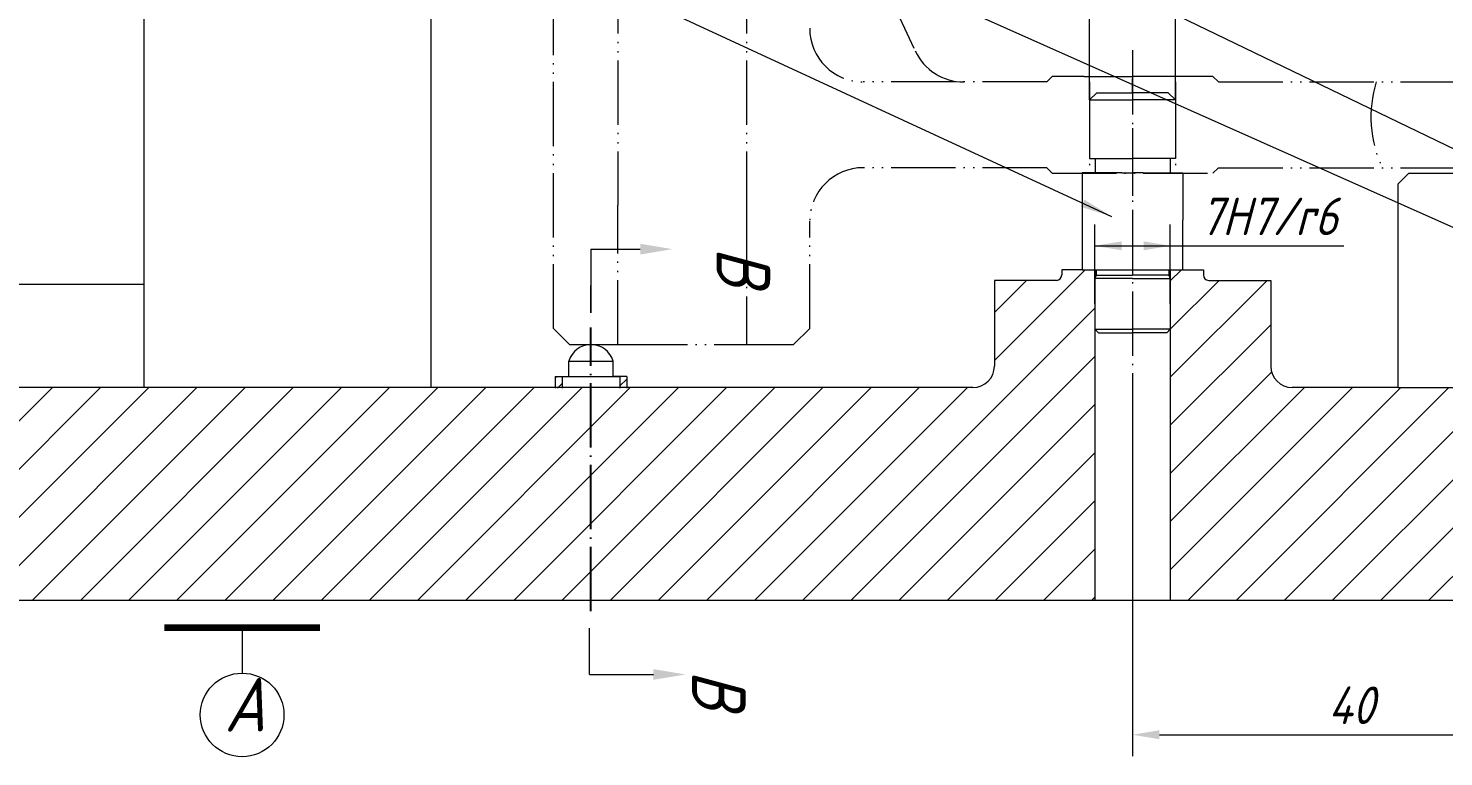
# Model space of a CAD drawing. Header units: millimetres. Extents: x 0 to 841, y 0 to 594.
# Drawn here: x 203.2 to 335.2, y 359.7 to 427.6 of the extents above; entities that cross this region are included whole.
import ezdxf

# ---------------------------------------------------------------- set-up
doc = ezdxf.new("R2010")
doc.units = ezdxf.units.MM
for name, pattern in [('双点画线-25', [8.5, 6, -0.75, 0.125, -0.75, 0.125, -0.75]), ('点画线-25', [7.625, 6, -0.75, 0.125, -0.75]), ('虚线', [5, 4, -1])]:
    doc.linetypes.add(name, pattern=pattern)
for name, color, linetype, lineweight in [('cs', 3, 'Continuous', 40), ('分面线', 4, 'Continuous', 50), ('剖面符号', 6, 'Continuous', 18), ('尺寸', 2, 'Continuous', 18), ('波浪线', 7, 'Continuous', 18), ('细双点画线', 6, '双点画线-25', 25), ('细实线', 7, 'Continuous', 18), ('细点画线', 1, '点画线-25', 25), ('虚线', 2, '虚线', 18)]:
    doc.layers.add(name, color=color, linetype=linetype, lineweight=lineweight)
doc.styles.add('工程字体', font='gbeitc.shx', dxfattribs={"bigfont": 'gbcbig.shx'})
doc.styles.add('汉字', font='gbeitc.shx', dxfattribs={"bigfont": 'gbcbig.shx'})
doc.dimstyles.new('GB', dxfattribs={"dimtxt": 3.5, "dimasz": 3, "dimexe": 2, "dimexo": 0, "dimgap": 1.5, "dimtad": 1, "dimdec": 3, "dimdsep": 46, "dimtxsty": '汉字', "dimcen": 0, "dimdle": 6, "dimclrd": 256, "dimclre": 256, "dimclrt": 256, "dimadec": 1, "dimazin": 2, "dimtfac": 0.7, "dimtdec": 3, "dimtmove": 0, "dimatfit": 3, "dimfxl": 1, "dimtolj": 1, "dimarcsym": 0})
doc.dimstyles.new('国标', dxfattribs={"dimtxt": 3.5, "dimasz": 2.5, "dimexe": 2, "dimexo": 0, "dimgap": 1, "dimtad": 1, "dimdec": 3, "dimdsep": 46, "dimtxsty": '工程字体', "dimcen": 2.5, "dimdle": 5, "dimclrd": 256, "dimclre": 256, "dimclrt": 256, "dimazin": 2, "dimtfac": 0.7, "dimtdec": 3, "dimtmove": 0, "dimatfit": 2, "dimfxl": 1, "dimtolj": 1, "dimarcsym": 0})
pattern_1 = [(45, (0, 0), (-0.561266007566822, 0.5612660075668221), [])]

# ---------------------------------------------------------------- blocks, each defined once
blk = doc.blocks.new('*X2')
at = {"layer": '尺寸', "linetype": 'Continuous', "lineweight": 0}
for points in [[(302.6922505971763, 407.3021671990661), (305.1922505971763, 407.7188338657328), (305.1922505971763, 406.8855005323994)], [(309.7388442765107, 407.3021671990661), (307.2388442765107, 407.7188338657328), (307.2388442765107, 406.8855005323994)]]:
    blk.add_hatch(color=256, dxfattribs=at).paths.add_polyline_path(points, flags=0)
for p, q in [((302.6922505971763, 401.8858735497532), (302.6922505971763, 409.3021671990661)), ((309.7388442765107, 401.8858735497532), (309.7388442765107, 409.3021671990661)), ((302.6922505971763, 407.3021671990661), (325.9263442765107, 407.3021671990661))]:
    blk.add_line(p, q, dxfattribs=at)
at = {"layer": '尺寸', "lineweight": 0, "insert": (318.9263442765107, 410.0521671990661), "char_height": 3.5, "width": 28, "attachment_point": 5, "style": '工程字体'}
blk.add_mtext('7H7/r6', dxfattribs=at)
blk = doc.blocks.new('*X10')
at = {"layer": '尺寸', "lineweight": 0}
for points in [[(308.7155474368435, 362.1193314615592), (308.7155474368435, 361.2859981282259), (306.2155474368435, 361.7026647948925)], [(344.4864653634302, 362.1193314615592), (344.4864653634302, 361.2859981282259), (346.9864653634302, 361.7026647948925)]]:
    blk.add_hatch(color=256, dxfattribs=at).paths.add_polyline_path(points, flags=0)
at = {"layer": '尺寸'}
for p, q in [((306.2155474368435, 392.0644090352308), (306.2155474368435, 359.7026647948925)), ((346.9864653634302, 377.4872264977229), (346.9864653634302, 359.7026647948925)), ((308.7155474368435, 361.7026647948925), (344.4864653634302, 361.7026647948925))]:
    blk.add_line(p, q, dxfattribs=at)
at = {"layer": '尺寸', "lineweight": 0, "insert": (326.6010064001368, 364.4526647948925), "char_height": 3.5, "width": 16.99999999999989, "attachment_point": 5, "style": '工程字体'}
blk.add_mtext('40', dxfattribs=at)
blk = doc.blocks.new('*X19')
at = {"layer": '尺寸', "linetype": 'Continuous', "lineweight": 0}
for points in [[(302.2155474368435, 435.2298683640292), (305.2155474368435, 435.7298683640292), (305.2155474368435, 434.7298683640292)], [(310.2155474368435, 435.2298683640292), (307.2155474368435, 435.7298683640292), (307.2155474368435, 434.7298683640292)]]:
    blk.add_hatch(color=256, dxfattribs=at).paths.add_polyline_path(points, flags=0)
for p, q in [((302.2155474368435, 420.916233873415), (302.2155474368435, 437.2298683640292)), ((310.2155474368435, 420.9162338734118), (310.2155474368435, 437.2298683640292)), ((302.2155474368435, 435.2298683640292), (325.6885089253495, 435.2298683640292))]:
    blk.add_line(p, q, dxfattribs=at)
at = {"layer": '尺寸', "lineweight": 0, "insert": (321.1885089253495, 438.4798683640292), "char_height": 3.5, "width": 18, "attachment_point": 5, "style": '汉字'}
blk.add_mtext('%%C8f7', dxfattribs=at)
blk = doc.blocks.new('*X44')
at = {"layer": '尺寸', "linetype": 'Continuous'}
blk.add_hatch(color=256, dxfattribs=at).paths.add_polyline_path([(304.2816103807118, 410.0193430487375), (301.4013640295718, 410.9384763126034), (301.7162351822507, 411.6191790063035)], flags=0)
blk.add_line((304.2816103807118, 410.0193430487375), (125.9028123812691, 492.5316325686617), dxfattribs=at)
blk = doc.blocks.new('*X46')
at = {"layer": '尺寸', "linetype": 'Continuous', "lineweight": 0}
blk.add_line((344.2552076583038, 405.3822707611848), (125.9028123812691, 502.7441522698857), dxfattribs=at)
blk = doc.blocks.new('*X47')
at = {"layer": '尺寸', "linetype": 'Continuous', "lineweight": 0}
blk.add_line((358.2751435232117, 405.6315035897305), (125.9028123812691, 518.0156362391174), dxfattribs=at)

msp = doc.modelspace()

# ---------------------------------------------------------------- hatches: boundary and pattern name
at = {"layer": '分面线', "lineweight": 0}
for points in [[(260.3137466571511, 407.490316784682), (260.3137466571511, 406.490316784682), (263.3137466571511, 406.990316784682)], [(261.5407856946631, 367.82415934495), (261.5407856946631, 366.82415934495), (264.5407856946631, 367.32415934495)]]:
    msp.add_hatch(color=256, dxfattribs=at).paths.add_polyline_path(points, flags=0)
at = {"layer": '剖面符号', "lineweight": 0}
h = msp.add_hatch(dxfattribs=at)
h.set_pattern_fill('ANSI31', color=256, style=0)
h.set_pattern_definition([(45, (0, 0), (-2.245064030267288, 2.245064030267288), [])])
edge = h.paths.add_edge_path(flags=0)
edge.add_arc((294.8270069296121, 487.8914490012664), 2.000000011924953, 1.628443987199761e-12, 89.99999965837524)
edge.add_line((294.8270069415371, 489.8914490131913), (287.8008187492612, 489.8914490131912))
edge.add_line((287.8008187492612, 489.8914490131912), (286.800818749261, 488.8914490131909))
edge.add_line((286.800818749261, 488.8914490131909), (286.8008187492615, 481.641449013191))
edge.add_line((286.8008187492615, 481.641449013191), (286.8023117292969, 467.6592151723909))
edge.add_line((286.8023117292969, 467.6592151723909), (287.802417406821, 466.6559011772315))
edge.add_line((287.802417406821, 466.6559011772315), (294.8238041043437, 466.6446569835807))
edge.add_arc((294.8270072059217, 468.6446541542294), 1.999999735615583, 269.9082378477569, 360.0000075861969)
edge.add_line((296.8270069415373, 468.6446544190376), (296.8270069415371, 487.8914490131913))
h.paths.add_polyline_path([(280.8401245758012, 481.6021431866518), (280.8008187492619, 481.6414490131909), (280.8008187492619, 488.1414490131912), (280.8401245758012, 488.1807548397302), (280.8401245758012, 488.8914490131909), (279.8401245758009, 489.891449013191), (277.1256318349697, 489.891449013191), (276.1256318349697, 488.891449013191), (276.125631834969, 467.6414490131907), (277.1256318349692, 466.6414490131907), (279.8401245758007, 466.6414490131906), (280.8401245758007, 467.6414490131907)], flags=0)
h.paths.add_polyline_path([(255.2155474368437, 490.5241789873595), (255.2155474368437, 492.641622989932), (254.2155474368437, 493.6416229899319), (253.3054630387176, 493.641622989932), (252.3054630387178, 492.6416229899324), (252.3054630387178, 467.6414490131905), (253.3054630387176, 466.6414490131905), (254.2155474368437, 466.6414490131906), (255.2155474368437, 467.6414490131901)], flags=0)
edge = h.paths.add_edge_path(flags=0)
edge.add_spline(control_points=[(237.0876934952546, 466.6038356406253), (236.5943707261201, 474.4345071751974), (238.848222117296, 482.1441714079117), (241.1020735084719, 489.8538356406259)], knot_values=[0, 0, 0, 3.571761830672341e-15, 23.72052048072284, 23.72052048072284, 23.72052048072284, 23.72052048072284], weights=[1, 1, 1, 1], degree=3, periodic=0)
edge.add_line((241.1020735084719, 489.8538356406259), (234.532706032812, 489.8538356406259))
edge.add_line((234.532706032812, 489.8538356406259), (232.3911060328123, 489.8538356406258))
edge.add_line((232.3911060328123, 489.8538356406258), (232.3911060328121, 466.6038356406253))
edge.add_line((232.3911060328121, 466.6038356406253), (237.0876934952546, 466.6038356406251))
edge = h.paths.add_edge_path(flags=0)
edge.add_spline(control_points=[(216.1767236524781, 466.6038356406235), (215.9224215759345, 461.7889593425404), (216.1268012012786, 451.6246064713982), (225.4974243782092, 433.2379991118758), (241.3329426606483, 449.150734642299), (237.4989320302927, 460.0761136465768), (237.0876934952546, 466.6038356406253)], knot_values=[0, 0, 0, 0, 15.54337148934642, 31.96776764446857, 45.25598584476439, 65.62408293503259, 65.62408293503259, 65.62408293503259, 65.62408293503259], weights=[1, 1, 1, 1, 1, 1, 1], degree=3, periodic=0)
edge.add_line((237.0876934952544, 466.6038356406253), (231.3911060328126, 466.6038356406254))
edge.add_line((231.3911060328126, 466.6038356406254), (231.3911060328126, 458.2038356406254))
edge.add_line((231.3911060328126, 458.2038356406254), (231.3911060328126, 457.7795715719135))
edge.add_line((231.3911060328126, 457.7795715719135), (231.3911060328126, 456.6038356406254))
edge.add_line((231.3911060328126, 456.6038356406254), (231.3911060328126, 451.6038356406253))
edge.add_line((231.3911060328126, 451.6038356406253), (230.7913460328125, 451.6038356406253))
edge.add_line((230.7913460328125, 451.6038356406253), (230.7913460328127, 446.6038356406252))
edge.add_line((230.7913460328127, 446.6038356406252), (227.3927060328124, 444.641629921747))
edge.add_line((227.3927060328124, 444.641629921747), (223.994066032812, 446.6038356406253))
edge.add_line((223.994066032812, 446.6038356406253), (223.9940660328123, 451.6038356406254))
edge.add_line((223.9940660328123, 451.6038356406254), (223.3943060328127, 451.6038356406254))
edge.add_line((223.3943060328127, 451.6038356406254), (223.3943060328127, 456.6038356406254))
edge.add_line((223.3943060328127, 456.6038356406254), (223.3943060328127, 458.2038356406254))
edge.add_line((223.3943060328127, 458.2038356406254), (223.3943060328131, 466.6038356406254))
edge.add_line((223.3943060328131, 466.6038356406254), (223.3927060328126, 466.6038356406254))
edge.add_line((223.3927060328126, 466.6038356406254), (216.1767236524784, 466.6038356406256))
edge = h.paths.add_edge_path(flags=0)
edge.add_line((222.3943060328124, 489.8538356406258), (220.2527060328118, 489.8538356406259))
edge.add_line((220.2527060328118, 489.8538356406259), (218.5962260328122, 489.8538356406259))
edge.add_line((218.5962260328122, 489.8538356406259), (216.7876934952546, 489.8538356406259))
edge.add_spline(control_points=[(216.7876934952549, 489.8538356406259), (216.9002083559787, 485.0683446504346), (217.0878213013959, 477.0887759591471), (216.3369284246944, 469.6371028914029), (216.1767236524781, 466.6038356406235)], knot_values=[0, 0, 0, 0, 13.95784731143942, 23.27401757362376, 23.27401757362376, 23.27401757362376, 23.27401757362376], weights=[1, 1, 1, 1, 1], degree=3, periodic=0)
edge.add_line((216.1767236524784, 466.6038356406253), (222.3943060328124, 466.6038356406254))
edge.add_line((222.3943060328124, 466.6038356406254), (222.3943060328124, 489.8538356406258))
edge = h.paths.add_edge_path(flags=0)
edge.add_line((195.9334448860468, 383.0478701506356), (194.249111552715, 384.0203500574038))
edge.add_line((194.249111552715, 384.0203500574038), (194.2491115527155, 386.5203500574012))
edge.add_line((194.2491115527155, 386.5203500574012), (193.9334448860486, 386.5203500574012))
edge.add_line((193.9334448860486, 386.5203500574012), (193.9334448860486, 388.0002215276922))
edge.add_line((193.9334448860486, 388.0002215276922), (193.9334448860486, 393.5033831473866))
edge.add_line((193.9334448860486, 393.5033831473866), (193.5339348875232, 393.5033831473866))
edge.add_line((193.5339348875232, 393.5033831473866), (193.5339348875232, 394.0873145887667))
edge.add_line((193.5339348875232, 394.0873145887667), (176.1914504275246, 394.0873145887665))
edge.add_line((176.1914504275246, 394.0873145887665), (176.1914504275242, 403.6870167240509))
edge.add_line((176.1914504275242, 403.6870167240509), (165.6370802736035, 403.6870167240507))
edge.add_arc((165.6370802855283, 405.6870167359756), 2.000000011924783, 179.9999999999984, 269.99999965837935, ccw=False)
edge.add_line((163.6370802736035, 405.6870167240507), (163.6370802736035, 409.2849608574493))
edge.add_line((163.6370802736035, 409.2849608574493), (159.3414667928544, 409.2849608574492))
edge.add_line((159.3414667928544, 409.2849608574492), (159.3414667928544, 403.6870167240506))
edge.add_line((159.3414667928544, 403.6870167240506), (156.9051879184535, 403.6870167240506))
edge.add_line((156.9051879184535, 403.6870167240506), (156.9051879184537, 374.2673814877253))
edge.add_line((156.9051879184537, 374.2673814877253), (255.7155474368435, 374.2673814877253))
edge.add_line((255.7155474368435, 374.2673814877253), (255.7155474368435, 394.0873145887673))
edge.add_line((255.7155474368435, 394.0873145887673), (198.3329548845702, 394.0873145887667))
edge.add_line((198.3329548845702, 394.0873145887667), (198.33295488457, 393.5033831473866))
edge.add_line((198.33295488457, 393.5033831473866), (197.933444886045, 393.5033831473866))
edge.add_line((197.933444886045, 393.5033831473866), (197.933444886045, 388.0002215276922))
edge.add_line((197.933444886045, 388.0002215276922), (197.9334448860436, 386.5203500574012))
edge.add_line((197.9334448860436, 386.5203500574012), (197.617778219379, 386.5203500574012))
edge.add_line((197.617778219379, 386.5203500574012), (197.6177782193786, 384.0203500574039))
edge.add_line((197.6177782193786, 384.0203500574039), (195.9334448860468, 383.0478701506356))
edge = h.paths.add_edge_path(flags=0)
edge.add_line((302.6922505971763, 405.0621246251816), (301.5255839305105, 405.0621246251815))
edge.add_line((301.5255839305105, 405.0621246251815), (299.6132743093312, 405.0621246251815))
edge.add_line((299.6132743093312, 405.0621246251815), (299.613274309331, 404.5818802807722))
edge.add_arc((299.1132743063497, 404.5818802837535), 0.5000000029813236, 270.0000003416345, 359.999999999987, ccw=False)
edge.add_line((299.113274309331, 404.0818802807722), (293.3312655079517, 404.0818802807722))
edge.add_line((293.3312655079517, 404.0818802807722), (293.3312655079517, 396.0873145887675))
edge.add_arc((291.3312654960267, 396.0873146006925), 2.000000011924953, 270.00000034162474, 359.99999999999835, ccw=False)
edge.add_line((291.3312655079517, 394.0873145887675), (255.7155474368435, 394.0873145887673))
edge.add_line((255.7155474368435, 394.0873145887673), (255.7155474368435, 374.2673814877253))
edge.add_line((255.7155474368435, 374.2673814877253), (302.6922505971763, 374.2673814877253))
edge.add_line((302.6922505971763, 374.2673814877253), (302.6922505971763, 405.0621246251816))
edge = h.paths.add_edge_path(flags=0)
edge.add_line((341.9864653634299, 386.6873145887675), (341.9864653634299, 390.1873145887675))
edge.add_line((341.9864653634299, 390.1873145887675), (341.9864653634299, 394.0873145887676))
edge.add_line((341.9864653634299, 394.0873145887676), (330.9864653634302, 394.0873145887676))
edge.add_line((330.9864653634302, 394.0873145887676), (321.0998293657356, 394.0873145887676))
edge.add_arc((321.0998293776605, 396.0873146006927), 2.000000011924953, 180.0000000000016, 269.99999965837685, ccw=False)
edge.add_line((319.0998293657356, 396.0873145887676), (319.0998293657356, 404.0818802807722))
edge.add_line((319.0998293657356, 404.0818802807722), (313.317820564356, 404.0818802807722))
edge.add_arc((313.3178205673374, 404.5818802837535), 0.5000000029813236, 180.000000000013, 269.9999996583655, ccw=False)
edge.add_line((312.817820564356, 404.5818802807722), (312.817820564356, 405.0621246251815))
edge.add_line((312.817820564356, 405.0621246251815), (310.9055109431763, 405.0621246251815))
edge.add_line((310.9055109431763, 405.0621246251815), (309.7388442765107, 405.0621246251815))
edge.add_line((309.7388442765107, 405.0621246251815), (309.7388442765107, 374.2673814877253))
edge.add_line((309.7388442765107, 374.2673814877253), (401.2155474368465, 374.2673814877253))
edge.add_line((401.2155474368465, 374.2673814877253), (401.2155474368462, 405.0621246251814))
edge.add_line((401.2155474368462, 405.0621246251814), (400.0488807701804, 405.0621246251814))
edge.add_line((400.0488807701804, 405.0621246251814), (398.6974670944869, 405.0621246251812))
edge.add_line((398.6974670944869, 405.0621246251812), (398.6974670944867, 404.5818802807723))
edge.add_arc((398.1974670915054, 404.5818802837535), 0.5000000029813236, 270.0000003416215, 360, ccw=False)
edge.add_line((398.1974670944867, 404.0818802807722), (393.1600276140759, 404.0818802807722))
edge.add_line((393.1600276140759, 404.0818802807722), (393.1600276140759, 396.0873145887676))
edge.add_arc((391.160027602151, 396.0873146006926), 2.000000011924953, 270.00000034162474, 359.99999999999835, ccw=False)
edge.add_line((391.1600276140759, 394.0873145887676), (362.9864653634302, 394.0873145887676))
edge.add_line((362.9864653634302, 394.0873145887676), (351.9864653634299, 394.0873145887676))
edge.add_line((351.9864653634299, 394.0873145887676), (351.9864653634302, 390.1873145887675))
edge.add_line((351.9864653634302, 390.1873145887675), (351.9864653634304, 386.6873145887675))
edge.add_line((351.9864653634304, 386.6873145887675), (351.9864653634309, 382.5872264977228))
edge.add_line((351.9864653634309, 382.5872264977228), (346.9864653634299, 379.737226497723))
edge.add_line((346.9864653634299, 379.737226497723), (341.9864653634302, 382.5872264977228))
edge.add_line((341.9864653634302, 382.5872264977228), (341.9864653634299, 386.6873145887675))
edge = h.paths.add_edge_path(flags=0)
edge.add_line((452.0865772795437, 385.7673814877253), (452.0865772795439, 391.2673814877253))
edge.add_line((452.0865772795439, 391.2673814877253), (454.5865772795437, 392.7107571606995))
edge.add_line((454.5865772795437, 392.7107571606995), (454.5865772795439, 394.0873145887676))
edge.add_line((454.5865772795439, 394.0873145887676), (435.8951185496533, 394.0873145887676))
edge.add_line((435.8951185496533, 394.0873145887676), (416.3176609389509, 394.0873145887676))
edge.add_arc((416.3176609508758, 396.0873146006927), 2.000000011924953, 180.0000000000016, 269.99999965837526, ccw=False)
edge.add_line((414.3176609389509, 396.0873145887676), (414.3176609389509, 404.0818802807722))
edge.add_line((414.3176609389509, 404.0818802807722), (409.2802214585402, 404.0818802807722))
edge.add_arc((409.2802214615215, 404.5818802837535), 0.5000000029812668, 180, 269.9999996583785, ccw=False)
edge.add_line((408.7802214585402, 404.5818802807723), (408.7802214585399, 405.0621246251811))
edge.add_line((408.7802214585399, 405.0621246251811), (407.3822141035064, 405.0621246251812))
edge.add_line((407.3822141035064, 405.0621246251812), (406.2621411161806, 405.0621246251814))
edge.add_line((406.2621411161806, 405.0621246251814), (406.2621411161804, 374.2673814877253))
edge.add_line((406.2621411161804, 374.2673814877253), (444.5865772795437, 374.2673814877253))
edge.add_line((444.5865772795437, 374.2673814877253), (444.5865772795437, 377.2673814877254))
edge.add_line((444.5865772795437, 377.2673814877254), (445.5865772795437, 378.2673814877253))
edge.add_line((445.5865772795437, 378.2673814877253), (452.0865772795437, 378.2673814877253))
edge.add_line((452.0865772795437, 378.2673814877253), (452.0865772795437, 385.7673814877253))
h.paths.add_polyline_path([(477.2091744826157, 394.0873145887676), (454.5865772795437, 394.0873145887676), (454.5865772795439, 392.7107571606994), (457.0865772795435, 391.2673814877252), (457.0865772795437, 385.7673814877253), (457.0865772795435, 378.2673814877253), (463.5865772795435, 378.2673814877253), (464.5865772795432, 377.2673814877254), (464.5865772795435, 374.2673814877253), (477.2091744826155, 374.2673814877253)], flags=0)
h = msp.add_hatch(dxfattribs=at)
h.set_pattern_fill('ANSI31', color=256, scale=0.25, style=0)
h.set_pattern_definition(pattern_1)
h.paths.add_polyline_path([(253.0488807701795, 395.1061129566224), (252.3822141035137, 395.1061129566223), (252.3822141035139, 394.0381350810321), (253.0488807701795, 394.0381350810321)], flags=0)
h = msp.add_hatch(dxfattribs=at)
h.set_pattern_fill('ANSI31', color=256, scale=0.25, style=0)
h.set_pattern_definition(pattern_1)
h.paths.add_polyline_path([(259.0488807701731, 395.1061129566223), (258.4137954786313, 395.1061129566223), (258.4137954786311, 394.0381350810322), (259.0488807701729, 394.0381350810322)], flags=0)

# ---------------------------------------------------------------- linework, layer by layer
at = {"layer": 'cs', "lineweight": 140}
msp.add_line((215.934981119537, 371.7013710003741), (230.4360243849269, 371.7013710003741), dxfattribs=at)
at = {"layer": 'cs', "lineweight": 0}
msp.add_line((223.185502752232, 371.7013710003741), (223.185502752232, 367.4501281745511), dxfattribs=at)
msp.add_circle((223.185502752232, 363.5529709611569), 3.897157213394166, dxfattribs=at)
at = {"layer": '分面线', "lineweight": 0}
for p, q in [((255.7155480336166, 406.990316784682), (255.7155480336166, 401.0372251820469)), ((255.7155480336166, 406.990316784682), (260.3137466571511, 406.990316784682)), ((255.7155474368435, 401.0372264977228), (255.7155474368435, 403.5872264977229)), ((255.587694092028, 367.32415934495), (255.587694092028, 371.6372264977228)), ((255.587694092028, 367.32415934495), (261.5407856946631, 367.32415934495))]:
    msp.add_line(p, q, dxfattribs=at)
at = {"layer": '波浪线'}
for p, q in [((253.6589058917177, 396.5466577607868), (257.7721889819697, 396.5466577607868)), ((253.6589058917177, 395.1061129566223), (253.6589058917177, 396.5466577607868)), ((257.7721889819697, 395.1061129566223), (257.7721889819697, 396.5466577607868)), ((252.3822141035137, 395.1061129566223), (252.3822141035139, 394.0381350810316)), ((252.3822141035137, 395.1061129566223), (253.6589058917177, 395.1061129566223)), ((253.0488807701797, 394.0381350810317), (253.0488807701797, 395.1061129566223)), ((253.6589058917177, 395.1061129566223), (257.7721889819697, 395.1061129566223)), ((257.7721889819697, 395.1061129566223), (258.4137954786313, 395.1061129566223)), ((259.0488807701734, 395.1061129566223), (257.7721889819697, 395.1061129566223)), ((258.4137954786313, 395.1061129566223), (258.4137954786311, 394.0381350810317)), ((259.0488807701734, 395.1061129566223), (259.0488807701731, 394.0381350810317))]:
    msp.add_line(p, q, dxfattribs=at)
msp.add_arc((255.7155474368435, 395.9442682637151), 2.143046325052548, 16.32528695100453, 163.6747130489961, dxfattribs=at)
at = {"layer": '细双点画线', "lineweight": 0}
for p, q in [((252.2155474368435, 399.5873145887676), (252.2155474368435, 446.5873145887676)), ((276.1107748311074, 446.5873145887676), (285.9559709956816, 425.4742232800641)), ((258.2155474368435, 433.0873145887676), (258.2155474368435, 411.0873145887676)), ((270.2155474368435, 433.0873145887676), (270.2155474368435, 411.0873145887676)), ((298.2155474368435, 422.5873145887676), (281.1107748311074, 422.5873145887676)), ((301.7155474368435, 423.0873145887676), (298.7155474368435, 423.0873145887676)), ((301.7155474368435, 423.0873145887676), (306.2155474368435, 423.0873145887676)), ((302.2155474368435, 422.5873145887676), (302.2155474368435, 423.0873145887676)), ((302.2155474368435, 422.5873145887676), (302.2155474368435, 414.0873145887676)), ((310.7155474368435, 423.0873145887676), (306.2155474368435, 423.0873145887676)), ((310.2155474368435, 422.5873145887676), (310.2155474368435, 423.0873145887676)), ((310.2155474368435, 422.5873145887676), (310.2155474368435, 414.0873145887676)), ((313.7155474368435, 423.0873145887676), (310.7155474368435, 423.0873145887676)), ((313.7155474368435, 423.0873145887676), (314.2155474368435, 422.5873145887676)), ((314.2155474368435, 422.5873145887676), (339.6539946240348, 422.5873145887676)), ((298.2155474368435, 414.5873145887676), (281.1107748311074, 414.5873145887676)), ((313.7155474368435, 414.0873145887676), (314.2155474368435, 414.5873145887676)), ((314.2155474368435, 414.5873145887676), (339.6539946240348, 414.5873145887676)), ((298.7155474368435, 414.0873145887676), (313.7155474368435, 414.0873145887676)), ((258.2155474368435, 398.0873145887676), (258.2155474368435, 411.0873145887676)), ((270.2155474368435, 411.0873145887676), (270.2155474368435, 398.0873145887676)), ((276.1107748311074, 399.5873145887676), (276.1107748311074, 409.5873145887676)), ((252.2155474368435, 399.5873145887676), (253.7155474368435, 398.0873145887676)), ((276.1107748311074, 399.5873145887676), (274.6107748311074, 398.0873145887676)), ((253.7155474368435, 398.0873145887676), (257.7155474368435, 398.0873145887676)), ((258.7155474368435, 398.0873145887676), (269.7155474368435, 398.0873145887676)), ((269.7155474368435, 398.0873145887676), (270.7155474368435, 398.0873145887676)), ((270.7155474368435, 398.0873145887676), (274.6107748311074, 398.0873145887676))]:
    msp.add_line(p, q, dxfattribs=at)
for centre, radius, start, end in [((281.1107748311074, 427.5873145887676), 5, 180.0000000000007, 270), ((290.4875099308649, 427.5873145887676), 5.000000000000016, 205.0000000000002, 270), ((339.3124916046136, 419.2977984851104), 10.87424330034136, 162.3918611478447, 205.6694191868119), ((281.1107748311074, 409.5873145887676), 5, 90, 180)]:
    msp.add_arc(centre, radius, start, end, dxfattribs=at)
at = {"layer": '细实线', "lineweight": 0}
for p, q in [((214.0090494757399, 437.2847307722991), (214.0090494757399, 394.0873145887654)), ((240.7763625898856, 437.2847307722994), (240.776362589887, 394.087314588766)), ((305.2155474368435, 421.582900540081), (306.2155474368435, 421.582900540081)), ((307.2155474368435, 421.582900540081), (306.2155474368435, 421.582900540081)), ((305.2155474368435, 420.9162338734146), (306.2155474368435, 420.9162338734145)), ((307.2155474368435, 420.9162338734146), (306.2155474368435, 420.9162338734145)), ((305.2155474368437, 415.4372258739768), (306.2155474368435, 415.4372258739768)), ((307.2155474368433, 415.4372258739768), (306.2155474368435, 415.4372258739768)), ((305.2155474368433, 414.1038925406451), (306.2155474368435, 414.1038925406451)), ((307.2155474368437, 414.1038925406451), (306.2155474368435, 414.1038925406451)), ((330.9864653634302, 413.0873145887676), (331.9864653634302, 414.0873145887676)), ((331.9864653634302, 414.0873145887676), (361.9864653634302, 414.0873145887676)), ((330.9864653634302, 394.0873145887676), (330.9864653634302, 413.0873145887676)), ((301.5255839305107, 409.6975208406207), (301.5255839305105, 405.0621246251815)), ((310.9055109431763, 405.0621246251815), (310.9055109431763, 409.6975208406207)), ((299.113274309331, 404.0818802807722), (293.3312655079515, 404.0818802807722)), ((293.3312655079515, 404.0818802807722), (293.3312655079517, 396.0873145887675)), ((301.5255839305107, 405.0621246251815), (299.613274309331, 405.0621246251815)), ((299.613274309331, 405.0621246251815), (299.613274309331, 404.5818802807722)), ((301.5255839305105, 405.0621246251815), (310.9055109431763, 405.0621246251815)), ((302.6922505971763, 405.0621246251815), (302.6922505971763, 374.2673814877253)), ((302.6922505971763, 404.2420459632025), (302.6922505971763, 399.529701136304)), ((305.2155474368435, 404.5775495394095), (306.2155474368435, 404.5775495394095)), ((307.2155474368435, 404.5775495394095), (306.2155474368435, 404.5775495394095)), ((309.7388442765107, 405.0621246251815), (309.7388442765107, 374.2673814877253)), ((309.7388442765107, 404.2420459632025), (309.7388442765107, 399.529701136304)), ((310.9055109431763, 405.0621246251815), (312.817820564356, 405.0621246251815)), ((312.817820564356, 405.0621246251815), (312.817820564356, 404.5818802807722)), ((313.317820564356, 404.0818802807722), (319.0998293657356, 404.0818802807722)), ((319.0998293657356, 404.0818802807722), (319.0998293657356, 396.0873145887676)), ((214.0090494757399, 403.6870167240509), (177.8578402963537, 403.6870167240509)), ((309.4055109431777, 399.1963678029709), (309.7388442765107, 399.5297011363037)), ((291.3312655079517, 394.0873145887675), (176.1914504275246, 394.0873145887665)), ((330.9864653634302, 394.0873145887676), (321.0998293657356, 394.0873145887676)), ((330.9864653634302, 394.0873145887676), (341.9864653634302, 394.0873145887676)), ((144.5712311283673, 374.2673814877253), (444.5865772795439, 374.2673814877253))]:
    msp.add_line(p, q, dxfattribs=at)
at = {"layer": '细实线'}
for p, q in [((302.8822141035128, 421.582900540081), (302.2155474368467, 420.916233873415)), ((302.8822141035128, 421.582900540081), (305.2155474368435, 421.582900540081)), ((309.5488807701743, 421.582900540081), (307.2155474368435, 421.582900540081)), ((309.5488807701743, 421.582900540081), (310.2155474368403, 420.916233873415)), ((302.2155474368467, 420.916233873415), (305.2155474368435, 420.9162338734146)), ((302.2155474368462, 420.9162338734147), (302.2155474368471, 415.437225873977)), ((310.2155474368403, 420.916233873415), (307.2155474368435, 420.9162338734146)), ((310.2155474368408, 420.9162338734147), (310.2155474368399, 415.437225873977)), ((302.2155474368471, 415.437225873977), (305.2155474368437, 415.4372258739768)), ((302.7155474368462, 415.437225873977), (302.7155474368462, 414.1038925406451)), ((310.2155474368399, 415.437225873977), (307.2155474368433, 415.4372258739768)), ((309.7155474368408, 415.437225873977), (309.7155474368408, 414.1038925406451)), ((301.5255839305107, 414.1038925406451), (301.5255839305107, 409.6975208406207)), ((305.2155474368433, 414.1038925406451), (301.5255839305107, 414.1038925406451)), ((307.2155474368437, 414.1038925406451), (310.9055109431763, 414.1038925406451)), ((310.9055109431763, 414.1038925406451), (310.9055109431763, 409.6975208406207)), ((302.8356204241729, 404.5775495394095), (302.6922505971763, 404.2420459632025)), ((306.2155474368435, 404.2420459632025), (302.6922505971763, 404.2420459632025)), ((302.8356204241729, 405.0621246251814), (302.8356204241729, 404.5775495394095)), ((302.8356204241729, 404.5775495394095), (305.2155474368435, 404.5775495394095)), ((306.2155474368435, 404.2420459632025), (309.7388442765107, 404.2420459632025)), ((309.5954744495141, 404.5775495394095), (307.2155474368435, 404.5775495394095)), ((309.5954744495141, 405.0621246251814), (309.5954744495141, 404.5775495394095)), ((309.5954744495141, 404.5775495394095), (309.7388442765107, 404.2420459632025)), ((302.6922505971763, 399.529701136304), (303.0255839305094, 399.1963678029709)), ((302.6922505971763, 399.529701136304), (306.2155474368435, 399.529701136304)), ((303.0255839305094, 399.1963678029709), (306.2155474368435, 399.1963678029709)), ((309.7388442765107, 399.529701136304), (306.2155474368435, 399.529701136304)), ((309.4055109431777, 399.1963678029709), (306.2155474368435, 399.1963678029709))]:
    msp.add_line(p, q, dxfattribs=at)
at = {"layer": '细实线', "lineweight": 0}
for centre, radius, start, end in [((299.113274309331, 404.5818802807722), 0.5, 270, 359.9999999999935), ((313.317820564356, 404.5818802807722), 0.5, 180, 270), ((291.3312655079517, 396.0873145887675), 2, 270, 359.9999999999984), ((321.0998293657356, 396.0873145887676), 2, 180, 270)]:
    msp.add_arc(centre, radius, start, end, dxfattribs=at)
at = {"layer": '细点画线', "lineweight": 0}
for p, q in [((306.2155474368435, 425.5336252085519), (306.2155474368435, 411.9759931765013)), ((306.2155474368435, 421.582900540081), (306.2155474368435, 422.9209183407206)), ((306.2155474368435, 418.2855221252813), (306.2155474368435, 392.0644090352308))]:
    msp.add_line(p, q, dxfattribs=at)
at = {"layer": '细点画线'}
msp.add_line((255.7155474368435, 373.2372264977229), (255.7155474368435, 399.6949660379872), dxfattribs=at)
at = {"layer": '虚线', "lineweight": 0}
for p, q in [((298.7155474368435, 423.0873145887676), (298.2155474368435, 422.5873145887676)), ((298.7155474368435, 414.0873145887676), (298.2155474368435, 414.5873145887676)), ((306.2155474368435, 414.5873145887676), (306.2155474368435, 414.5873145887676)), ((257.7155474368435, 398.0873145887676), (258.7155474368435, 398.0873145887676))]:
    msp.add_line(p, q, dxfattribs=at)

# ---------------------------------------------------------------- block references
at = {"layer": '尺寸', "lineweight": 0}
for name in ['*X47', '*X46']:
    msp.add_blockref(name, (0, 0), dxfattribs=at)
at = {"layer": '尺寸'}
msp.add_blockref('*X44', (0, 0), dxfattribs=at)

# ---------------------------------------------------------------- texts
at = {"layer": 'cs', "lineweight": 0, "insert": (221.5241867230814, 367.0050634256316), "char_height": 5, "width": 6.254010727319297, "attachment_point": 1, "style": '汉字'}
msp.add_mtext('A', dxfattribs=at)
at = {"layer": '分面线', "lineweight": 0, "char_height": 5, "width": 7.412967910381212, "attachment_point": 1, "rotation": 270, "style": '工程字体'}
for insert in [(272.4286030026199, 407.1758201868225), (270.144573494043, 367.7372276593849)]:
    msp.add_mtext('B', dxfattribs=dict(at, insert=insert))

# ---------------------------------------------------------------- dimensions: what is measured, and where the dimension line sits
at = {"layer": '尺寸', "lineweight": 0}
for base, p1, p2, text, dimstyle, picture, middle in [((310.2155474368435, 435.2298683640292), (302.2155474368435, 420.916233873415), (310.2155474368435, 420.9162338734118), '%%C8f7', 'GB', '*X19', (321.1885089253495, 435.2298683640292)), ((309.7388442765107, 407.3021671990661), (302.6922505971763, 401.8858735497532), (309.7388442765107, 401.8858735497532), '7H7/r6', '国标', '*X2', (318.9263442765107, 407.3021671990661))]:
    dim = msp.add_linear_dim(base=base, p1=p1, p2=p2, text=text, dimstyle=dimstyle, override={"dimsah": 1}, dxfattribs=at)
    dim.commit()
    dim.dimension.update_dxf_attribs({"geometry": picture, "text_midpoint": middle, "dimtype": 160})
dim = msp.add_linear_dim(base=(346.9864653634302, 361.7026647948925), p1=(306.2155474368435, 392.0644090352308), p2=(346.9864653634302, 377.4872264977229), text='40', dimstyle='国标', override={"dimsah": 1}, dxfattribs=at)
dim.commit()
dim.dimension.update_dxf_attribs({"geometry": '*X10', "text_midpoint": (326.6010064001368, 361.7026647948925)})

doc.saveas('drawing.dxf')
